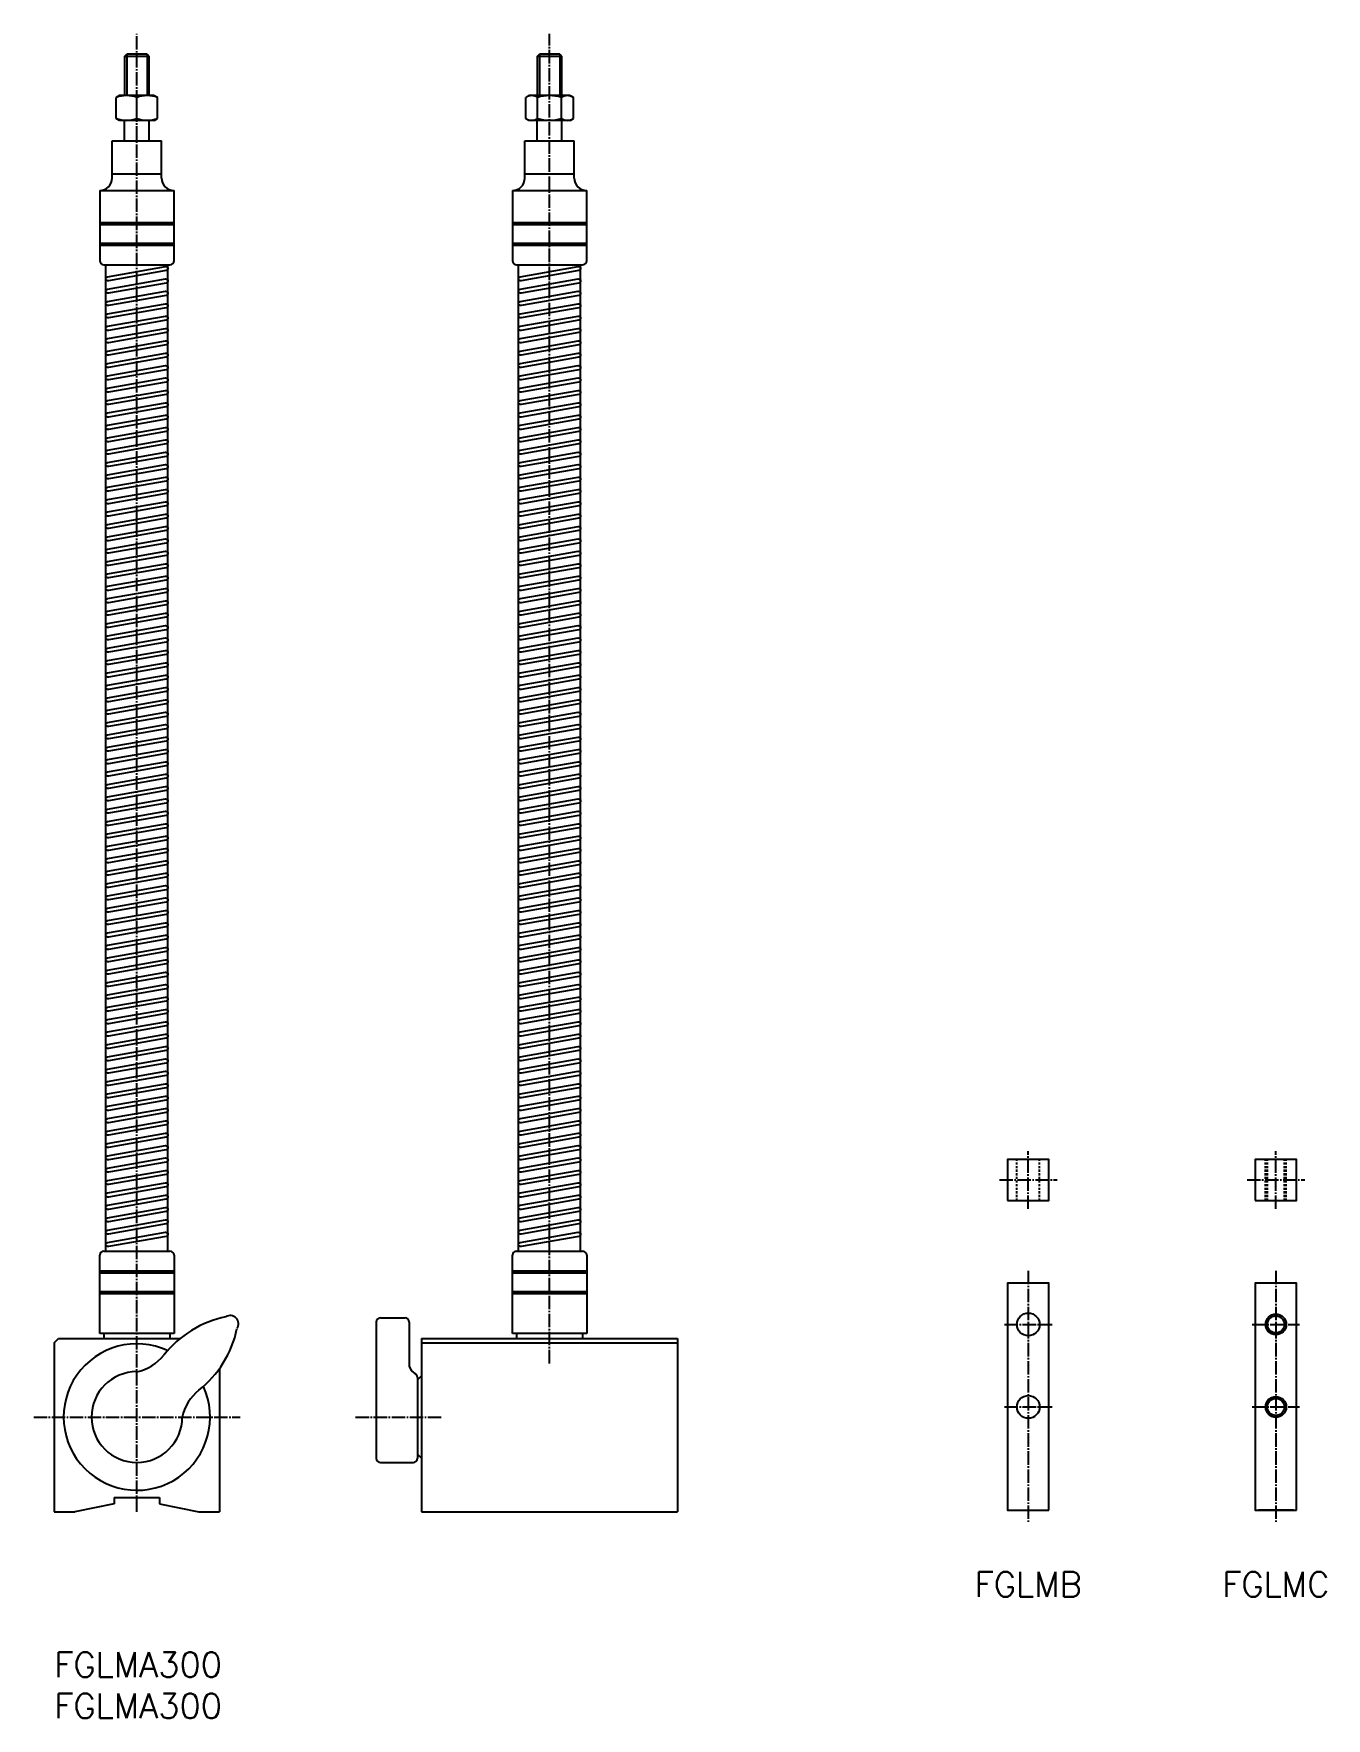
# Model space of a CAD drawing. Extents: x -688 to -375, y -3223 to -2815.
import ezdxf
from ezdxf.enums import TextEntityAlignment as Align

# ---------------------------------------------------------------- set-up
doc = ezdxf.new("R2010")
doc.units = 0
doc.header["$LTSCALE"] = 0.25
doc.linetypes.add('CENTER', pattern=[17.5, 13, -1.5, 1.5, -1.5])
doc.linetypes.add('DASHED', pattern=[3.5, 2, -1.5])
doc.layers.get('0').update_dxf_attribs({"linetype": 'CONTINUOUS'})
doc.layers.add('CENTER', color=1, linetype='CENTER')
doc.styles.get("Standard").update_dxf_attribs({"font": 'txt', "bigfont": 'BIGFONT'})

msp = doc.modelspace()

# ---------------------------------------------------------------- linework, layer by layer
at = {"color": 7, "linetype": 'CONTINUOUS'}
for p, q in [((-666.37, -2820.48), (-665.83, -2819.94)), ((-666.37, -2820.48), (-666.37, -2829.94)), ((-660.37, -2820.48), (-666.37, -2820.48)), ((-660.91, -2819.94), (-665.83, -2819.94)), ((-660.91, -2819.94), (-660.37, -2820.48)), ((-660.37, -2829.94), (-660.37, -2820.48)), ((-566.37, -2820.48), (-565.83, -2819.94)), ((-566.37, -2820.48), (-566.37, -2829.94)), ((-560.37, -2820.48), (-566.37, -2820.48)), ((-560.91, -2819.94), (-565.83, -2819.94)), ((-560.91, -2819.94), (-560.37, -2820.48)), ((-560.37, -2829.94), (-560.37, -2820.48)), ((-667.6, -2829.94), (-668.37, -2830.39)), ((-668.37, -2835.5), (-668.37, -2830.39)), ((-659.14, -2829.94), (-667.6, -2829.94)), ((-663.37, -2835.5), (-663.37, -2830.39)), ((-659.14, -2829.94), (-658.37, -2830.39)), ((-658.37, -2835.5), (-658.37, -2830.39)), ((-568.37, -2829.94), (-569.14, -2830.39)), ((-569.14, -2835.5), (-569.14, -2830.39)), ((-558.37, -2829.94), (-568.37, -2829.94)), ((-566.26, -2835.5), (-566.26, -2830.39)), ((-560.48, -2830.39), (-560.48, -2830.39)), ((-560.48, -2835.5), (-560.48, -2830.39)), ((-558.37, -2829.94), (-557.6, -2830.39)), ((-557.6, -2835.5), (-557.6, -2830.39)), ((-667.6, -2835.94), (-668.37, -2835.5)), ((-659.14, -2835.94), (-667.6, -2835.94)), ((-666.37, -2840.94), (-666.37, -2835.94)), ((-660.37, -2840.94), (-660.37, -2835.94)), ((-659.14, -2835.94), (-658.37, -2835.5)), ((-568.37, -2835.94), (-569.14, -2835.5)), ((-558.37, -2835.94), (-568.37, -2835.94)), ((-566.37, -2840.94), (-566.37, -2835.94)), ((-560.37, -2840.94), (-560.37, -2835.94)), ((-558.37, -2835.94), (-557.6, -2835.5)), ((-669.37, -2849.94), (-669.37, -2840.94)), ((-669.37, -2840.94), (-657.37, -2840.94)), ((-657.37, -2849.94), (-657.37, -2840.94)), ((-569.37, -2840.94), (-557.37, -2840.94)), ((-569.37, -2849.94), (-569.37, -2840.94)), ((-557.37, -2849.94), (-557.37, -2840.94)), ((-669.37, -2848.94), (-657.37, -2848.94)), ((-569.37, -2848.94), (-557.37, -2848.94)), ((-672.37, -2852.94), (-672.37, -2869.94)), ((-672.37, -2852.94), (-672.37, -2852.94)), ((-672.37, -2852.94), (-654.37, -2852.94)), ((-654.37, -2852.94), (-654.37, -2852.94)), ((-654.37, -2869.94), (-654.37, -2852.94)), ((-572.37, -2852.94), (-554.37, -2852.94)), ((-572.37, -2852.94), (-572.37, -2852.94)), ((-572.37, -2852.94), (-572.37, -2869.94)), ((-554.37, -2869.94), (-554.37, -2852.94)), ((-554.37, -2852.94), (-554.37, -2852.94)), ((-672.37, -2860.69), (-654.37, -2860.69)), ((-672.37, -2861.19), (-654.37, -2861.19)), ((-572.37, -2860.69), (-554.37, -2860.69)), ((-572.37, -2861.19), (-554.37, -2861.19)), ((-672.37, -2865.69), (-654.37, -2865.69)), ((-672.37, -2866.19), (-654.37, -2866.19)), ((-572.37, -2865.69), (-554.37, -2865.69)), ((-572.37, -2866.19), (-554.37, -2866.19)), ((-671.37, -2870.94), (-655.37, -2870.94)), ((-670.87, -3109.94), (-670.87, -2870.94)), ((-655.87, -3109.94), (-655.87, -2870.94)), ((-571.37, -2870.94), (-555.37, -2870.94)), ((-570.87, -3109.94), (-570.87, -2870.94)), ((-555.87, -3109.94), (-555.87, -2870.94)), ((-671.37, -3109.94), (-655.37, -3109.94)), ((-571.37, -3109.94), (-555.37, -3109.94)), ((-672.37, -3129.94), (-672.37, -3110.94)), ((-654.37, -3110.94), (-654.37, -3129.94)), ((-572.37, -3129.94), (-572.37, -3110.94)), ((-554.37, -3110.94), (-554.37, -3129.94)), ((-672.37, -3114.69), (-654.37, -3114.69)), ((-672.37, -3115.19), (-654.37, -3115.19)), ((-572.37, -3114.69), (-554.37, -3114.69)), ((-572.37, -3115.19), (-554.37, -3115.19)), ((-672.37, -3119.69), (-654.37, -3119.69)), ((-672.37, -3120.19), (-654.37, -3120.19)), ((-572.37, -3119.69), (-554.37, -3119.69)), ((-572.37, -3120.19), (-554.37, -3120.19)), ((-604.37, -3126.14), (-598.37, -3126.14)), ((-654.37, -3129.94), (-672.37, -3129.94)), ((-671.37, -3129.94), (-671.37, -3131.14)), ((-655.37, -3129.94), (-655.37, -3131.14)), ((-605.37, -3127.14), (-605.37, -3160.14)), ((-597.37, -3127.14), (-597.37, -3137.8)), ((-554.37, -3129.94), (-572.37, -3129.94)), ((-571.37, -3129.94), (-571.37, -3131.14)), ((-555.37, -3129.94), (-555.37, -3131.14)), ((-683.37, -3132.14), (-682.37, -3131.14)), ((-683.37, -3132.14), (-683.37, -3173.14)), ((-682.37, -3131.14), (-652.9, -3131.14)), ((-594.37, -3131.14), (-532.37, -3131.14)), ((-594.37, -3131.14), (-594.37, -3173.14)), ((-594.37, -3132.14), (-532.37, -3132.14)), ((-532.37, -3131.14), (-532.37, -3173.14)), ((-643.37, -3138.42), (-643.37, -3173.14)), ((-595.37, -3141.14), (-594.37, -3140.14)), ((-595.37, -3140.54), (-595.37, -3160.14)), ((-595.37, -3141.14), (-595.37, -3159.14)), ((-595.37, -3159.14), (-594.37, -3160.14)), ((-604.37, -3161.14), (-596.37, -3161.14)), ((-668.87, -3171.14), (-678.37, -3173.14)), ((-668.87, -3169.64), (-657.87, -3169.64)), ((-668.87, -3169.64), (-668.87, -3171.14)), ((-657.87, -3169.64), (-657.87, -3171.14)), ((-657.87, -3171.14), (-648.37, -3173.14)), ((-683.37, -3173.14), (-678.37, -3173.14)), ((-648.37, -3173.14), (-643.37, -3173.14)), ((-594.37, -3173.14), (-532.37, -3173.14)), ((-383.14, -3172.7), (-391.6, -3172.7))]:
    msp.add_line(p, q, dxfattribs=at)
at = {"color": 3, "linetype": 'CONTINUOUS'}
for p, q in [((-665.83, -2819.94), (-665.83, -2829.94)), ((-660.91, -2819.94), (-660.91, -2829.94)), ((-565.83, -2819.94), (-565.83, -2829.94)), ((-560.91, -2819.94), (-560.91, -2829.94))]:
    msp.add_line(p, q, dxfattribs=at)
at = {"color": 3, "linetype": 'DASHED'}
for p, q in [((-450.12, -3097.7), (-450.12, -3087.7)), ((-444.62, -3097.7), (-444.62, -3087.7)), ((-389.87, -3097.7), (-389.87, -3087.7)), ((-389.44, -3097.7), (-389.44, -3087.7)), ((-385.3, -3097.7), (-385.3, -3087.7)), ((-384.87, -3097.7), (-384.87, -3087.7))]:
    msp.add_line(p, q, dxfattribs=at)
at = {"color": 3, "linetype": 'CONTINUOUS'}
for points in [[(-670.28, -2874.83, -1), (-670.46, -2873.84), (-656.46, -2871.37, -1), (-656.28, -2872.36)], [(-570.28, -2874.83, -1), (-570.46, -2873.84), (-556.46, -2871.37, -1), (-556.28, -2872.36)], [(-670.28, -2877.83, -1), (-670.46, -2876.84), (-656.46, -2874.37, -1), (-656.28, -2875.36)], [(-670.28, -2880.83, -1), (-670.46, -2879.84), (-656.46, -2877.37, -1), (-656.28, -2878.36)], [(-570.28, -2877.83, -1), (-570.46, -2876.84), (-556.46, -2874.37, -1), (-556.28, -2875.36)], [(-570.28, -2880.83, -1), (-570.46, -2879.84), (-556.46, -2877.37, -1), (-556.28, -2878.36)], [(-670.28, -2883.83, -1), (-670.46, -2882.84), (-656.46, -2880.37, -1), (-656.28, -2881.36)], [(-570.28, -2883.83, -1), (-570.46, -2882.84), (-556.46, -2880.37, -1), (-556.28, -2881.36)], [(-670.28, -2886.83, -1), (-670.46, -2885.84), (-656.46, -2883.37, -1), (-656.28, -2884.36)], [(-570.28, -2886.83, -1), (-570.46, -2885.84), (-556.46, -2883.37, -1), (-556.28, -2884.36)], [(-670.28, -2889.83, -1), (-670.46, -2888.84), (-656.46, -2886.37, -1), (-656.28, -2887.36)], [(-670.28, -2892.83, -1), (-670.46, -2891.84), (-656.46, -2889.37, -1), (-656.28, -2890.36)], [(-570.28, -2889.83, -1), (-570.46, -2888.84), (-556.46, -2886.37, -1), (-556.28, -2887.36)], [(-570.28, -2892.83, -1), (-570.46, -2891.84), (-556.46, -2889.37, -1), (-556.28, -2890.36)], [(-670.28, -2895.83, -1), (-670.46, -2894.84), (-656.46, -2892.37, -1), (-656.28, -2893.36)], [(-570.28, -2895.83, -1), (-570.46, -2894.84), (-556.46, -2892.37, -1), (-556.28, -2893.36)], [(-670.28, -2898.83, -1), (-670.46, -2897.84), (-656.46, -2895.37, -1), (-656.28, -2896.36)], [(-570.28, -2898.83, -1), (-570.46, -2897.84), (-556.46, -2895.37, -1), (-556.28, -2896.36)], [(-670.28, -2901.83, -1), (-670.46, -2900.84), (-656.46, -2898.37, -1), (-656.28, -2899.36)], [(-670.28, -2904.83, -1), (-670.46, -2903.84), (-656.46, -2901.37, -1), (-656.28, -2902.36)], [(-570.28, -2901.83, -1), (-570.46, -2900.84), (-556.46, -2898.37, -1), (-556.28, -2899.36)], [(-570.28, -2904.83, -1), (-570.46, -2903.84), (-556.46, -2901.37, -1), (-556.28, -2902.36)], [(-670.28, -2907.83, -1), (-670.46, -2906.84), (-656.46, -2904.37, -1), (-656.28, -2905.36)], [(-570.28, -2907.83, -1), (-570.46, -2906.84), (-556.46, -2904.37, -1), (-556.28, -2905.36)], [(-670.28, -2910.83, -1), (-670.46, -2909.84), (-656.46, -2907.37, -1), (-656.28, -2908.36)], [(-670.28, -2913.83, -1), (-670.46, -2912.84), (-656.46, -2910.37, -1), (-656.28, -2911.36)], [(-570.28, -2910.83, -1), (-570.46, -2909.84), (-556.46, -2907.37, -1), (-556.28, -2908.36)], [(-570.28, -2913.83, -1), (-570.46, -2912.84), (-556.46, -2910.37, -1), (-556.28, -2911.36)], [(-670.28, -2916.83, -1), (-670.46, -2915.84), (-656.46, -2913.37, -1), (-656.28, -2914.36)], [(-570.28, -2916.83, -1), (-570.46, -2915.84), (-556.46, -2913.37, -1), (-556.28, -2914.36)], [(-670.28, -2919.83, -1), (-670.46, -2918.84), (-656.46, -2916.37, -1), (-656.28, -2917.36)], [(-570.28, -2919.83, -1), (-570.46, -2918.84), (-556.46, -2916.37, -1), (-556.28, -2917.36)], [(-670.28, -2922.83, -1), (-670.46, -2921.84), (-656.46, -2919.37, -1), (-656.28, -2920.36)], [(-670.28, -2925.83, -1), (-670.46, -2924.84), (-656.46, -2922.37, -1), (-656.28, -2923.36)], [(-570.28, -2922.83, -1), (-570.46, -2921.84), (-556.46, -2919.37, -1), (-556.28, -2920.36)], [(-570.28, -2925.83, -1), (-570.46, -2924.84), (-556.46, -2922.37, -1), (-556.28, -2923.36)], [(-670.28, -2928.83, -1), (-670.46, -2927.84), (-656.46, -2925.37, -1), (-656.28, -2926.36)], [(-570.28, -2928.83, -1), (-570.46, -2927.84), (-556.46, -2925.37, -1), (-556.28, -2926.36)], [(-670.28, -2931.83, -1), (-670.46, -2930.84), (-656.46, -2928.37, -1), (-656.28, -2929.36)], [(-570.28, -2931.83, -1), (-570.46, -2930.84), (-556.46, -2928.37, -1), (-556.28, -2929.36)], [(-670.28, -2934.83, -1), (-670.46, -2933.84), (-656.46, -2931.37, -1), (-656.28, -2932.36)], [(-670.28, -2937.83, -1), (-670.46, -2936.84), (-656.46, -2934.37, -1), (-656.28, -2935.36)], [(-570.28, -2934.83, -1), (-570.46, -2933.84), (-556.46, -2931.37, -1), (-556.28, -2932.36)], [(-570.28, -2937.83, -1), (-570.46, -2936.84), (-556.46, -2934.37, -1), (-556.28, -2935.36)], [(-670.28, -2940.83, -1), (-670.46, -2939.84), (-656.46, -2937.37, -1), (-656.28, -2938.36)], [(-570.28, -2940.83, -1), (-570.46, -2939.84), (-556.46, -2937.37, -1), (-556.28, -2938.36)], [(-670.28, -2943.83, -1), (-670.46, -2942.84), (-656.46, -2940.37, -1), (-656.28, -2941.36)], [(-570.28, -2943.83, -1), (-570.46, -2942.84), (-556.46, -2940.37, -1), (-556.28, -2941.36)], [(-670.28, -2946.83, -1), (-670.46, -2945.84), (-656.46, -2943.37, -1), (-656.28, -2944.36)], [(-670.28, -2949.83, -1), (-670.46, -2948.84), (-656.46, -2946.37, -1), (-656.28, -2947.36)], [(-570.28, -2946.83, -1), (-570.46, -2945.84), (-556.46, -2943.37, -1), (-556.28, -2944.36)], [(-570.28, -2949.83, -1), (-570.46, -2948.84), (-556.46, -2946.37, -1), (-556.28, -2947.36)], [(-670.28, -2952.83, -1), (-670.46, -2951.84), (-656.46, -2949.37, -1), (-656.28, -2950.36)], [(-570.28, -2952.83, -1), (-570.46, -2951.84), (-556.46, -2949.37, -1), (-556.28, -2950.36)], [(-670.28, -2955.83, -1), (-670.46, -2954.84), (-656.46, -2952.37, -1), (-656.28, -2953.36)], [(-670.28, -2958.83, -1), (-670.46, -2957.84), (-656.46, -2955.37, -1), (-656.28, -2956.36)], [(-570.28, -2955.83, -1), (-570.46, -2954.84), (-556.46, -2952.37, -1), (-556.28, -2953.36)], [(-570.28, -2958.83, -1), (-570.46, -2957.84), (-556.46, -2955.37, -1), (-556.28, -2956.36)], [(-670.28, -2961.83, -1), (-670.46, -2960.84), (-656.46, -2958.37, -1), (-656.28, -2959.36)], [(-570.28, -2961.83, -1), (-570.46, -2960.84), (-556.46, -2958.37, -1), (-556.28, -2959.36)], [(-670.28, -2964.83, -1), (-670.46, -2963.84), (-656.46, -2961.37, -1), (-656.28, -2962.36)], [(-570.28, -2964.83, -1), (-570.46, -2963.84), (-556.46, -2961.37, -1), (-556.28, -2962.36)], [(-670.28, -2967.83, -1), (-670.46, -2966.84), (-656.46, -2964.37, -1), (-656.28, -2965.36)], [(-670.28, -2970.83, -1), (-670.46, -2969.84), (-656.46, -2967.37, -1), (-656.28, -2968.36)], [(-570.28, -2967.83, -1), (-570.46, -2966.84), (-556.46, -2964.37, -1), (-556.28, -2965.36)], [(-570.28, -2970.83, -1), (-570.46, -2969.84), (-556.46, -2967.37, -1), (-556.28, -2968.36)], [(-670.28, -2973.83, -1), (-670.46, -2972.84), (-656.46, -2970.37, -1), (-656.28, -2971.36)], [(-570.28, -2973.83, -1), (-570.46, -2972.84), (-556.46, -2970.37, -1), (-556.28, -2971.36)], [(-670.28, -2976.83, -1), (-670.46, -2975.84), (-656.46, -2973.37, -1), (-656.28, -2974.36)], [(-570.28, -2976.83, -1), (-570.46, -2975.84), (-556.46, -2973.37, -1), (-556.28, -2974.36)], [(-670.28, -2979.83, -1), (-670.46, -2978.84), (-656.46, -2976.37, -1), (-656.28, -2977.36)], [(-670.28, -2982.83, -1), (-670.46, -2981.84), (-656.46, -2979.37, -1), (-656.28, -2980.36)], [(-570.28, -2979.83, -1), (-570.46, -2978.84), (-556.46, -2976.37, -1), (-556.28, -2977.36)], [(-570.28, -2982.83, -1), (-570.46, -2981.84), (-556.46, -2979.37, -1), (-556.28, -2980.36)], [(-670.28, -2985.83, -1), (-670.46, -2984.84), (-656.46, -2982.37, -1), (-656.28, -2983.36)], [(-570.28, -2985.83, -1), (-570.46, -2984.84), (-556.46, -2982.37, -1), (-556.28, -2983.36)], [(-670.28, -2988.83, -1), (-670.46, -2987.84), (-656.46, -2985.37, -1), (-656.28, -2986.36)], [(-570.28, -2988.83, -1), (-570.46, -2987.84), (-556.46, -2985.37, -1), (-556.28, -2986.36)], [(-670.28, -2991.83, -1), (-670.46, -2990.84), (-656.46, -2988.37, -1), (-656.28, -2989.36)], [(-670.28, -2994.83, -1), (-670.46, -2993.84), (-656.46, -2991.37, -1), (-656.28, -2992.36)], [(-570.28, -2991.83, -1), (-570.46, -2990.84), (-556.46, -2988.37, -1), (-556.28, -2989.36)], [(-570.28, -2994.83, -1), (-570.46, -2993.84), (-556.46, -2991.37, -1), (-556.28, -2992.36)], [(-670.28, -2997.83, -1), (-670.46, -2996.84), (-656.46, -2994.37, -1), (-656.28, -2995.36)], [(-570.28, -2997.83, -1), (-570.46, -2996.84), (-556.46, -2994.37, -1), (-556.28, -2995.36)], [(-670.28, -3000.83, -1), (-670.46, -2999.84), (-656.46, -2997.37, -1), (-656.28, -2998.36)], [(-570.28, -3000.83, -1), (-570.46, -2999.84), (-556.46, -2997.37, -1), (-556.28, -2998.36)], [(-670.28, -3003.83, -1), (-670.46, -3002.84), (-656.46, -3000.37, -1), (-656.28, -3001.36)], [(-670.28, -3006.83, -1), (-670.46, -3005.84), (-656.46, -3003.37, -1), (-656.28, -3004.36)], [(-570.28, -3003.83, -1), (-570.46, -3002.84), (-556.46, -3000.37, -1), (-556.28, -3001.36)], [(-570.28, -3006.83, -1), (-570.46, -3005.84), (-556.46, -3003.37, -1), (-556.28, -3004.36)], [(-670.28, -3009.83, -1), (-670.46, -3008.84), (-656.46, -3006.37, -1), (-656.28, -3007.36)], [(-570.28, -3009.83, -1), (-570.46, -3008.84), (-556.46, -3006.37, -1), (-556.28, -3007.36)], [(-670.28, -3012.83, -1), (-670.46, -3011.84), (-656.46, -3009.37, -1), (-656.28, -3010.36)], [(-670.28, -3015.83, -1), (-670.46, -3014.84), (-656.46, -3012.37, -1), (-656.28, -3013.36)], [(-570.28, -3012.83, -1), (-570.46, -3011.84), (-556.46, -3009.37, -1), (-556.28, -3010.36)], [(-570.28, -3015.83, -1), (-570.46, -3014.84), (-556.46, -3012.37, -1), (-556.28, -3013.36)], [(-670.28, -3018.83, -1), (-670.46, -3017.84), (-656.46, -3015.37, -1), (-656.28, -3016.36)], [(-570.28, -3018.83, -1), (-570.46, -3017.84), (-556.46, -3015.37, -1), (-556.28, -3016.36)], [(-670.28, -3021.83, -1), (-670.46, -3020.84), (-656.46, -3018.37, -1), (-656.28, -3019.36)], [(-570.28, -3021.83, -1), (-570.46, -3020.84), (-556.46, -3018.37, -1), (-556.28, -3019.36)], [(-670.28, -3024.83, -1), (-670.46, -3023.84), (-656.46, -3021.37, -1), (-656.28, -3022.36)], [(-670.28, -3027.83, -1), (-670.46, -3026.84), (-656.46, -3024.37, -1), (-656.28, -3025.36)], [(-570.28, -3024.83, -1), (-570.46, -3023.84), (-556.46, -3021.37, -1), (-556.28, -3022.36)], [(-570.28, -3027.83, -1), (-570.46, -3026.84), (-556.46, -3024.37, -1), (-556.28, -3025.36)], [(-670.28, -3030.83, -1), (-670.46, -3029.84), (-656.46, -3027.37, -1), (-656.28, -3028.36)], [(-570.28, -3030.83, -1), (-570.46, -3029.84), (-556.46, -3027.37, -1), (-556.28, -3028.36)], [(-670.28, -3033.83, -1), (-670.46, -3032.84), (-656.46, -3030.37, -1), (-656.28, -3031.36)], [(-570.28, -3033.83, -1), (-570.46, -3032.84), (-556.46, -3030.37, -1), (-556.28, -3031.36)], [(-670.28, -3036.83, -1), (-670.46, -3035.84), (-656.46, -3033.37, -1), (-656.28, -3034.36)], [(-670.28, -3039.83, -1), (-670.46, -3038.84), (-656.46, -3036.37, -1), (-656.28, -3037.36)], [(-570.28, -3036.83, -1), (-570.46, -3035.84), (-556.46, -3033.37, -1), (-556.28, -3034.36)], [(-570.28, -3039.83, -1), (-570.46, -3038.84), (-556.46, -3036.37, -1), (-556.28, -3037.36)], [(-670.28, -3042.83, -1), (-670.46, -3041.84), (-656.46, -3039.37, -1), (-656.28, -3040.36)], [(-570.28, -3042.83, -1), (-570.46, -3041.84), (-556.46, -3039.37, -1), (-556.28, -3040.36)], [(-670.28, -3045.83, -1), (-670.46, -3044.84), (-656.46, -3042.37, -1), (-656.28, -3043.36)], [(-570.28, -3045.83, -1), (-570.46, -3044.84), (-556.46, -3042.37, -1), (-556.28, -3043.36)], [(-670.28, -3048.83, -1), (-670.46, -3047.84), (-656.46, -3045.37, -1), (-656.28, -3046.36)], [(-670.28, -3051.83, -1), (-670.46, -3050.84), (-656.46, -3048.37, -1), (-656.28, -3049.36)], [(-570.28, -3048.83, -1), (-570.46, -3047.84), (-556.46, -3045.37, -1), (-556.28, -3046.36)], [(-570.28, -3051.83, -1), (-570.46, -3050.84), (-556.46, -3048.37, -1), (-556.28, -3049.36)], [(-670.28, -3054.83, -1), (-670.46, -3053.84), (-656.46, -3051.37, -1), (-656.28, -3052.36)], [(-570.28, -3054.83, -1), (-570.46, -3053.84), (-556.46, -3051.37, -1), (-556.28, -3052.36)], [(-670.28, -3057.83, -1), (-670.46, -3056.84), (-656.46, -3054.37, -1), (-656.28, -3055.36)], [(-670.28, -3060.83, -1), (-670.46, -3059.84), (-656.46, -3057.37, -1), (-656.28, -3058.36)], [(-570.28, -3057.83, -1), (-570.46, -3056.84), (-556.46, -3054.37, -1), (-556.28, -3055.36)], [(-570.28, -3060.83, -1), (-570.46, -3059.84), (-556.46, -3057.37, -1), (-556.28, -3058.36)], [(-670.28, -3063.83, -1), (-670.46, -3062.84), (-656.46, -3060.37, -1), (-656.28, -3061.36)], [(-570.28, -3063.83, -1), (-570.46, -3062.84), (-556.46, -3060.37, -1), (-556.28, -3061.36)], [(-670.28, -3066.83, -1), (-670.46, -3065.84), (-656.46, -3063.37, -1), (-656.28, -3064.36)], [(-570.28, -3066.83, -1), (-570.46, -3065.84), (-556.46, -3063.37, -1), (-556.28, -3064.36)], [(-670.28, -3069.83, -1), (-670.46, -3068.84), (-656.46, -3066.37, -1), (-656.28, -3067.36)], [(-670.28, -3072.83, -1), (-670.46, -3071.84), (-656.46, -3069.37, -1), (-656.28, -3070.36)], [(-570.28, -3069.83, -1), (-570.46, -3068.84), (-556.46, -3066.37, -1), (-556.28, -3067.36)], [(-570.28, -3072.83, -1), (-570.46, -3071.84), (-556.46, -3069.37, -1), (-556.28, -3070.36)], [(-670.28, -3075.83, -1), (-670.46, -3074.84), (-656.46, -3072.37, -1), (-656.28, -3073.36)], [(-570.28, -3075.83, -1), (-570.46, -3074.84), (-556.46, -3072.37, -1), (-556.28, -3073.36)], [(-670.28, -3078.83, -1), (-670.46, -3077.84), (-656.46, -3075.37, -1), (-656.28, -3076.36)], [(-570.28, -3078.83, -1), (-570.46, -3077.84), (-556.46, -3075.37, -1), (-556.28, -3076.36)], [(-670.28, -3081.83, -1), (-670.46, -3080.84), (-656.46, -3078.37, -1), (-656.28, -3079.36)], [(-670.28, -3084.83, -1), (-670.46, -3083.84), (-656.46, -3081.37, -1), (-656.28, -3082.36)], [(-570.28, -3081.83, -1), (-570.46, -3080.84), (-556.46, -3078.37, -1), (-556.28, -3079.36)], [(-570.28, -3084.83, -1), (-570.46, -3083.84), (-556.46, -3081.37, -1), (-556.28, -3082.36)], [(-670.28, -3087.83, -1), (-670.46, -3086.84), (-656.46, -3084.37, -1), (-656.28, -3085.36)], [(-570.28, -3087.83, -1), (-570.46, -3086.84), (-556.46, -3084.37, -1), (-556.28, -3085.36)], [(-670.28, -3090.83, -1), (-670.46, -3089.84), (-656.46, -3087.37, -1), (-656.28, -3088.36)], [(-570.28, -3090.83, -1), (-570.46, -3089.84), (-556.46, -3087.37, -1), (-556.28, -3088.36)], [(-670.28, -3093.83, -1), (-670.46, -3092.84), (-656.46, -3090.37, -1), (-656.28, -3091.36)], [(-670.28, -3096.83, -1), (-670.46, -3095.84), (-656.46, -3093.37, -1), (-656.28, -3094.36)], [(-570.28, -3093.83, -1), (-570.46, -3092.84), (-556.46, -3090.37, -1), (-556.28, -3091.36)], [(-570.28, -3096.83, -1), (-570.46, -3095.84), (-556.46, -3093.37, -1), (-556.28, -3094.36)], [(-670.28, -3099.83, -1), (-670.46, -3098.84), (-656.46, -3096.37, -1), (-656.28, -3097.36)], [(-570.28, -3099.83, -1), (-570.46, -3098.84), (-556.46, -3096.37, -1), (-556.28, -3097.36)], [(-670.28, -3102.83, -1), (-670.46, -3101.84), (-656.46, -3099.37, -1), (-656.28, -3100.36)], [(-570.28, -3102.83, -1), (-570.46, -3101.84), (-556.46, -3099.37, -1), (-556.28, -3100.36)], [(-670.28, -3105.83, -1), (-670.46, -3104.84), (-656.46, -3102.37, -1), (-656.28, -3103.36)], [(-670.28, -3108.83, -1), (-670.46, -3107.84), (-656.46, -3105.37, -1), (-656.28, -3106.36)], [(-570.28, -3105.83, -1), (-570.46, -3104.84), (-556.46, -3102.37, -1), (-556.28, -3103.36)], [(-570.28, -3108.83, -1), (-570.46, -3107.84), (-556.46, -3105.37, -1), (-556.28, -3106.36)]]:
    msp.add_lwpolyline(points, format="xyb", close=True, dxfattribs=at)
at = {"color": 7, "linetype": 'CONTINUOUS'}
for points in [[(-452.37, -3097.7), (-442.37, -3097.7), (-442.37, -3087.7), (-452.37, -3087.7)], [(-392.37, -3097.7), (-382.37, -3097.7), (-382.37, -3087.7), (-392.37, -3087.7)], [(-442.37, -3172.7), (-442.37, -3117.7), (-452.37, -3117.7), (-452.37, -3172.7)], [(-382.37, -3172.7), (-382.37, -3117.7), (-392.37, -3117.7), (-392.37, -3172.7)]]:
    msp.add_lwpolyline(points, close=True, dxfattribs=at)
for centre, radius in [((-447.37, -3127.7), 2.75), ((-387.37, -3127.7), 2.07), ((-447.37, -3147.7), 2.75), ((-387.37, -3147.7), 2.07)]:
    msp.add_circle(centre, radius, dxfattribs=at)
at = {"color": 3, "linetype": 'CONTINUOUS'}
for centre in [(-387.37, -3127.7), (-387.37, -3147.7)]:
    msp.add_circle(centre, 2.5, dxfattribs=at)
at = {"color": 7, "linetype": 'CONTINUOUS'}
for centre, radius, start, end in [((-665.87, -2837.16), 7.22, 69.7438, 110.2562), ((-660.87, -2837.16), 7.22, 69.7438, 110.2562), ((-567.7, -2832.51), 2.57, 55.5136, 124.2988), ((-563.37, -2839.45), 9.5, 72.366, 107.634), ((-559.04, -2832.51), 2.57, 55.7012, 124.4864), ((-665.87, -2828.72), 7.22, 249.7438, 290.2562), ((-660.87, -2828.72), 7.22, 249.7438, 290.2562), ((-567.7, -2833.37), 2.57, 235.7012, 304.4864), ((-563.37, -2826.44), 9.5, 252.366, 287.634), ((-559.04, -2833.37), 2.57, 235.5136, 304.2988), ((-672.37, -2849.94), 3, 270, 0), ((-654.37, -2849.94), 3, 180, 270), ((-572.37, -2849.94), 3, 270, 0), ((-554.37, -2849.94), 3, 180, 270), ((-671.37, -2869.94), 1, 180, 270), ((-655.37, -2869.94), 1, 270, 0), ((-571.37, -2869.94), 1, 180, 270), ((-555.37, -2869.94), 1, 270, 0), ((-671.37, -3110.94), 1, 90, 180), ((-655.37, -3110.94), 1, 0, 90), ((-571.37, -3110.94), 1, 90, 180), ((-555.37, -3110.94), 1, 0, 90), ((-636.54, -3151.16), 25.85, 101.7544, 141.7148), ((-640.76, -3127.55), 2, 325.8846, 121.7398), ((-604.37, -3127.14), 1, 90, 180), ((-598.37, -3127.14), 1, 0, 90), ((-664.27, -3123.45), 25.71, 308.2103, 348.1353), ((-663.37, -3150.14), 17.75, 65.1405, 24.7342), ((-665.75, -3127.92), 11.48, 281.9469, 320.9672), ((-594.55, -3137.1), 2.91, 193.9451, 244.5695), ((-663.37, -3150.14), 11, 90, 0), ((-596.37, -3140.54), 1, 0, 69.2506), ((-640.79, -3152.8), 11.89, 129.6511, 167.0633), ((-604.37, -3160.14), 1, 180, 270), ((-596.37, -3160.14), 1, 270, 0)]:
    msp.add_arc(centre, radius, start, end, dxfattribs=at)
at = {"layer": 'CENTER', "linetype": 'CENTER'}
for p, q in [((-663.37, -3173.14), (-663.37, -2814.94)), ((-563.37, -3137.14), (-563.37, -2814.94)), ((-447.37, -3099.7), (-447.37, -3085.7)), ((-387.37, -3099.7), (-387.37, -3085.7)), ((-454.37, -3092.7), (-440.37, -3092.7)), ((-394.37, -3092.7), (-380.37, -3092.7)), ((-447.37, -3114.7), (-447.37, -3175.7)), ((-387.37, -3114.7), (-387.37, -3175.7)), ((-453.12, -3127.7), (-441.62, -3127.7)), ((-393.12, -3127.7), (-381.62, -3127.7)), ((-688.37, -3150.14), (-638.37, -3150.14)), ((-610.37, -3150.14), (-589.37, -3150.14)), ((-453.12, -3147.7), (-441.62, -3147.7)), ((-393.12, -3147.7), (-381.62, -3147.7))]:
    msp.add_line(p, q, dxfattribs=at)

# ---------------------------------------------------------------- texts
at = {"color": 7, "linetype": 'CONTINUOUS'}
for s, p in [('FGLMB', (-447.37, -3190.68)), ('FGLMC', (-387.37, -3190.68))]:
    msp.add_text(s, height=6, dxfattribs=at).set_placement(p, align=Align.MIDDLE)
for p in [(-683.37, -3213.14), (-683.37, -3223.14)]:
    msp.add_text('FGLMA300', height=6, dxfattribs=at).set_placement(p)

doc.saveas('drawing.dxf')
